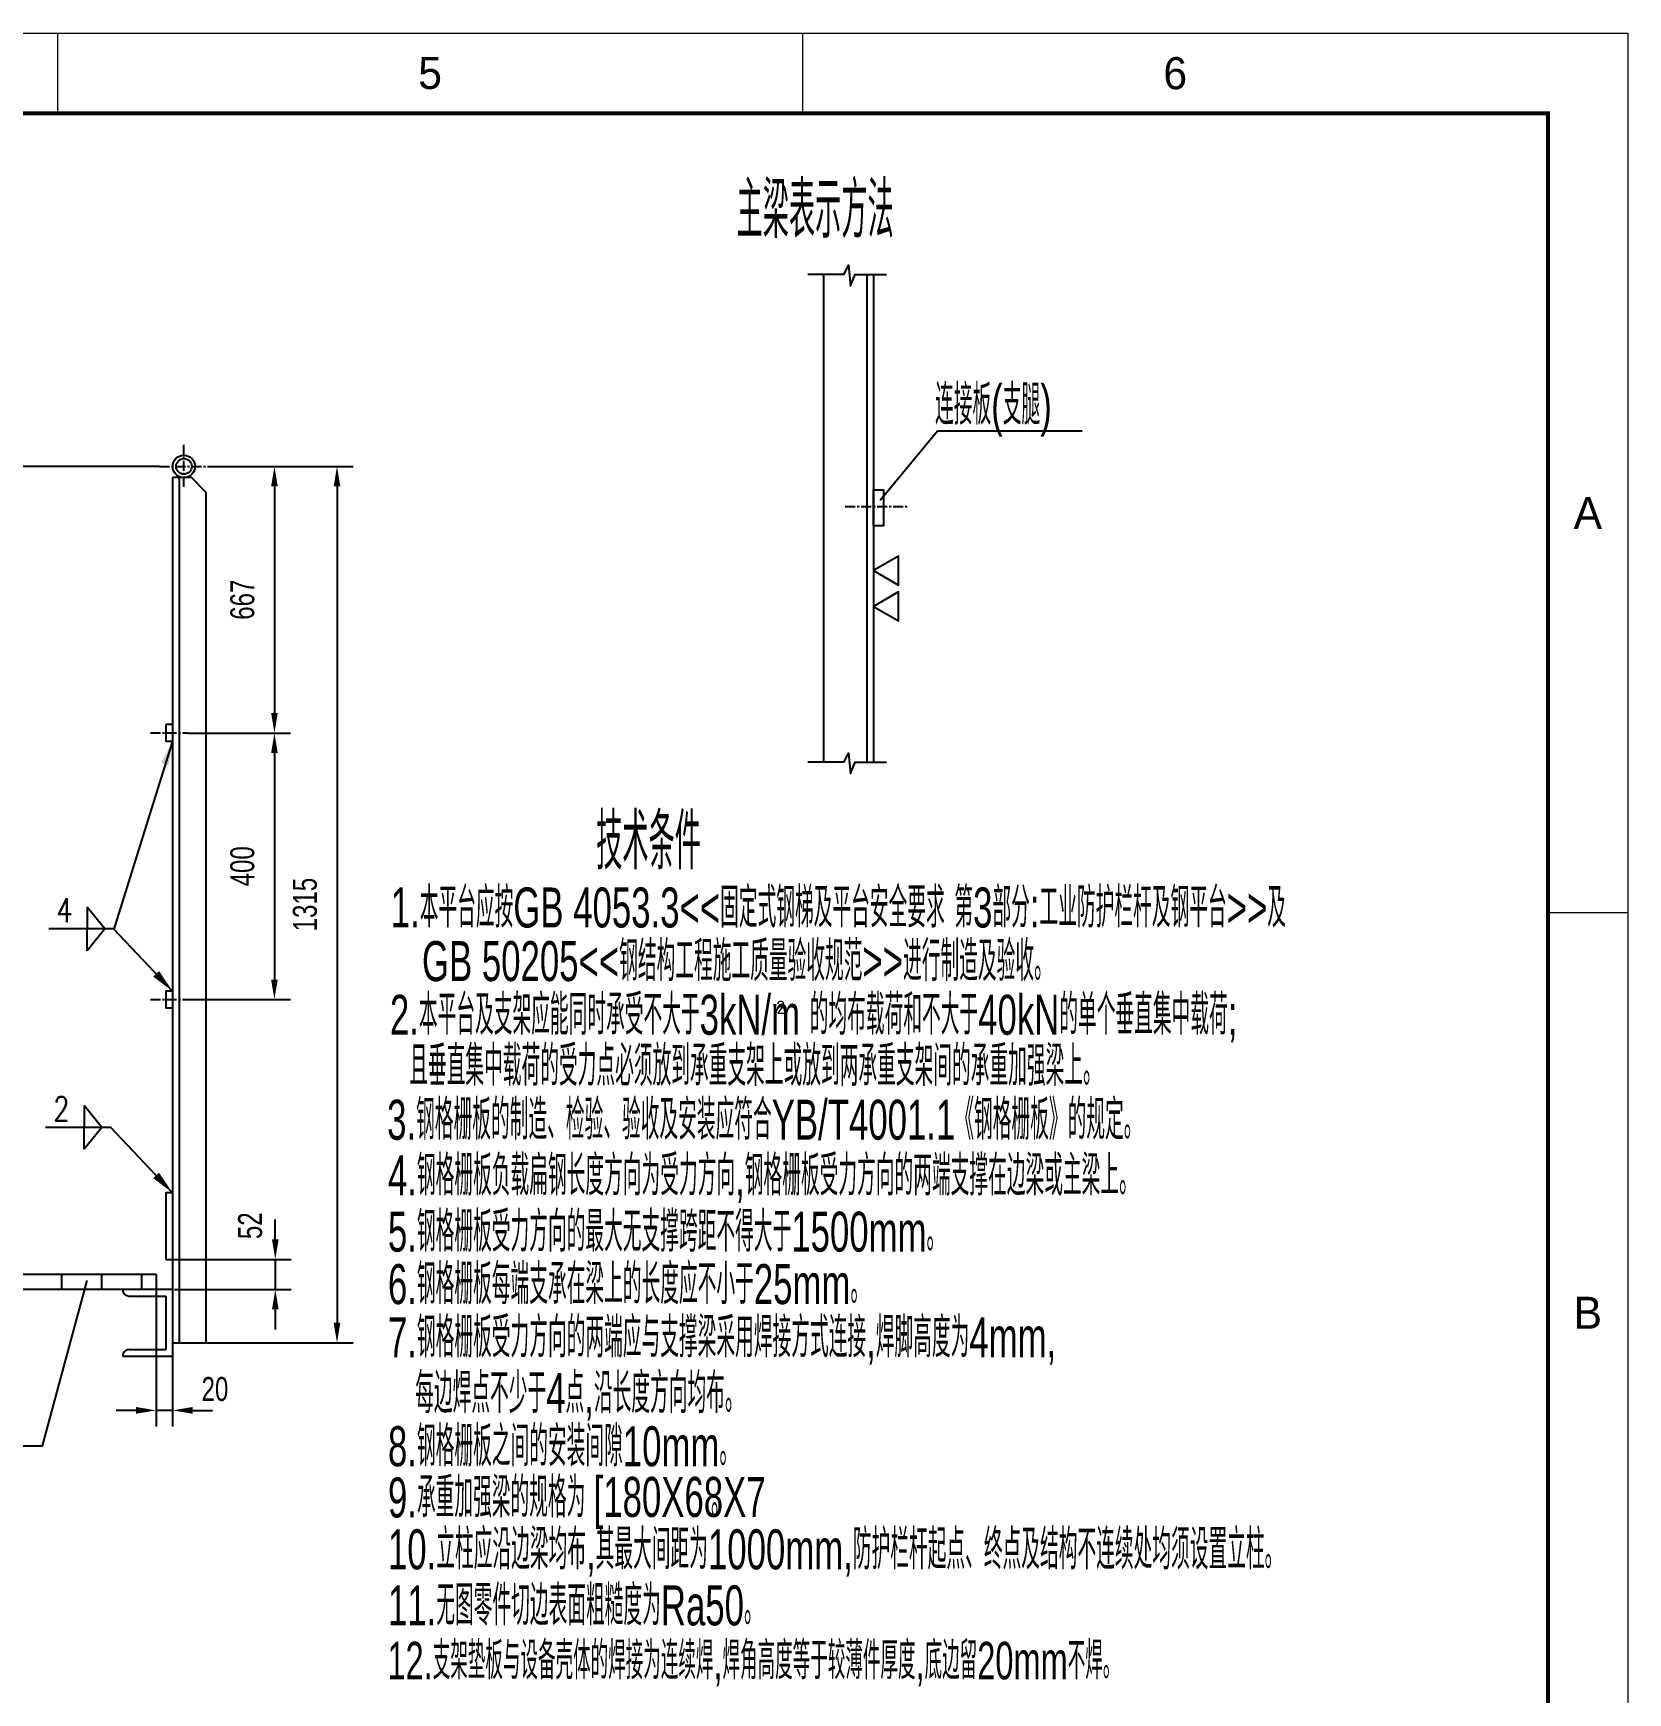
# Model space of a CAD drawing. Extents: x 148 to 221443, y -36682 to 6758.
# Drawn here: x 84999 to 88987, y -18918 to -14767 of the extents above; entities that cross this region are included whole.
import ezdxf
from ezdxf.enums import TextEntityAlignment as Align

# ---------------------------------------------------------------- set-up
doc = ezdxf.new("R2010")
doc.units = 0
doc.header["$LTSCALE"] = 10
doc.header["$MEASUREMENT"] = 0
doc.linetypes.add('CENTERX2', pattern=[4, 2.5, -0.5, 0.5, -0.5])
for name, color, linetype in [('2', 4, 'Continuous'), ('3', 255, 'Continuous'), ('9', 6, 'Continuous'), ('CENTER', 1, 'CENTERX2')]:
    doc.layers.add(name, color=color, linetype=linetype)
doc.layers.add('2（细实线）', color=3, linetype='Continuous', lineweight=20)
doc.layers.add('图框层', color=7, linetype='Continuous', lineweight=15)
doc.styles.add('HZ', font='ROMS.SHX', dxfattribs={"width": 0.75, "bigfont": 'GBCBIG.SHX'})
doc.styles.get("Standard").update_dxf_attribs({"font": 'wison_e.shx', "width": 0.75, "bigfont": 'wison_c.shx'})
doc.styles.add('XW', font='ROMANS.shx', dxfattribs={"width": 0.85})
doc.dimstyles.new('DIM1', dxfattribs={"dimscale": 20, "dimtxt": 3, "dimasz": 2.5, "dimexe": 2, "dimexo": 0, "dimgap": 1, "dimtad": 0, "dimdec": 0, "dimzin": 0, "dimdsep": 46, "dimtxsty": 'Standard', "dimcen": 2, "dimclrd": 3, "dimclre": 3, "dimclrt": 3, "dimadec": 0, "dimazin": 0, "dimtfac": 0.666667, "dimtdec": 0, "dimtofl": 0, "dimtmove": 2, "dimatfit": 1, "dimfxl": 2, "dimtvp": 1.333333, "dimtolj": 1, "dimtzin": 0, "dimarcsym": 0})

# ---------------------------------------------------------------- blocks, each defined once
blk = doc.blocks.new('*D1202')
at = {"layer": '2', "color": 3, "linetype": 'Continuous', "lineweight": -2}
for p, q in [((85442.5, -15850.5), (85798.8, -15850.5)), ((85758.8, -15900.5), (85758.8, -17992.2)), ((85431, -18042.2), (85798.8, -18042.2))]:
    blk.add_line(p, q, dxfattribs=at)
at = {"layer": '2', "color": 3}
for points in [[(85767.1, -15900.5), (85750.4, -15900.5), (85758.8, -15850.5)], [(85750.4, -17992.2), (85767.1, -17992.2), (85758.8, -18042.2)]]:
    blk.add_solid(points, dxfattribs=at)
at = {"layer": 'Defpoints', "color": 0}
for p in [(85442.5, -15850.5), (85431, -18042.2), (85758.8, -18042.2)]:
    blk.add_point(p, dxfattribs=at)
at = {"layer": '2', "color": 3, "insert": (85678.8, -16946.3), "char_height": 60, "attachment_point": 5, "rotation": 90}
blk.add_mtext('\\A1;1315', dxfattribs=at)
blk = doc.blocks.new('*D1203')
at = {"layer": '2', "color": 3, "linetype": 'Continuous', "lineweight": -2}
for p, q in [((85442.5, -15850.5), (85642.3, -15850.5)), ((85602.3, -15900.5), (85602.3, -16467.2)), ((85385.6, -16517.2), (85642.3, -16517.2))]:
    blk.add_line(p, q, dxfattribs=at)
at = {"layer": '2', "color": 3}
for points in [[(85610.6, -15900.5), (85594, -15900.5), (85602.3, -15850.5)], [(85594, -16467.2), (85610.6, -16467.2), (85602.3, -16517.2)]]:
    blk.add_solid(points, dxfattribs=at)
at = {"layer": 'Defpoints', "color": 0}
for p in [(85442.5, -15850.5), (85385.6, -16517.2), (85602.3, -16517.2)]:
    blk.add_point(p, dxfattribs=at)
at = {"layer": '2', "color": 3, "insert": (85522.3, -16183.8), "char_height": 60, "attachment_point": 5, "rotation": 90}
blk.add_mtext('\\A1;667', dxfattribs=at)
blk = doc.blocks.new('*D1204')
at = {"layer": '2', "color": 3, "linetype": 'Continuous', "lineweight": -2}
for p, q in [((85385.6, -16517.2), (85642.3, -16517.2)), ((85602.3, -16567.2), (85602.3, -17133.8)), ((85385.6, -17183.8), (85642.3, -17183.8))]:
    blk.add_line(p, q, dxfattribs=at)
at = {"layer": '2', "color": 3}
for points in [[(85610.6, -16567.2), (85594, -16567.2), (85602.3, -16517.2)], [(85594, -17133.8), (85610.6, -17133.8), (85602.3, -17183.8)]]:
    blk.add_solid(points, dxfattribs=at)
at = {"layer": 'Defpoints', "color": 0}
for p in [(85385.6, -16517.2), (85385.6, -17183.8), (85602.3, -17183.8)]:
    blk.add_point(p, dxfattribs=at)
at = {"layer": '2', "color": 3, "insert": (85522.3, -16850.5), "char_height": 60, "attachment_point": 5, "rotation": 90}
blk.add_mtext('\\A1;400', dxfattribs=at)
blk = doc.blocks.new('*D1205')
at = {"layer": '2', "color": 3, "lineweight": -2}
for p, q in [((85314.7, -15850.5), (84921.4, -15850.5)), ((84961.4, -15900.5), (84961.4, -17820.5)), ((84961.4, -17870.5), (84921.4, -17870.5))]:
    blk.add_line(p, q, dxfattribs=at)
at = {"layer": '2', "color": 3}
for points in [[(84969.7, -15900.5), (84953.1, -15900.5), (84961.4, -15850.5)], [(84953.1, -17820.5), (84969.7, -17820.5), (84961.4, -17870.5)]]:
    blk.add_solid(points, dxfattribs=at)
at = {"layer": 'Defpoints', "color": 0}
for p in [(85314.7, -15850.5), (84961.4, -17870.5), (84961.4, -17870.5)]:
    blk.add_point(p, dxfattribs=at)
at = {"layer": '2', "color": 3, "insert": (84881.4, -16860.5), "char_height": 60, "attachment_point": 5, "rotation": 90}
blk.add_mtext('\\A1;1200', dxfattribs=at)
blk = doc.blocks.new('*D1206')
at = {"layer": '2', "color": 3, "lineweight": -2}
for p, q in [((85604.5, -17783.8), (85604.5, -17733.8)), ((85347.7, -17833.8), (85644.5, -17833.8)), ((85352.1, -17908.8), (85644.5, -17908.8)), ((85604.5, -17958.8), (85604.5, -18008.8))]:
    blk.add_line(p, q, dxfattribs=at)
at = {"layer": '2', "color": 3}
for points in [[(85596.2, -17783.8), (85612.8, -17783.8), (85604.5, -17833.8)], [(85612.8, -17958.8), (85596.2, -17958.8), (85604.5, -17908.8)]]:
    blk.add_solid(points, dxfattribs=at)
at = {"layer": 'Defpoints', "color": 0}
for p in [(85347.7, -17833.8), (85352.1, -17908.8), (85604.5, -17908.8)]:
    blk.add_point(p, dxfattribs=at)
at = {"layer": '2', "color": 3, "insert": (85541.9, -17749.4), "char_height": 60, "attachment_point": 5, "rotation": 90}
blk.add_mtext('\\A1;52', dxfattribs=at)
blk = doc.blocks.new('*D1208')
at = {"layer": '2', "color": 3, "linetype": 'Continuous', "lineweight": -2}
for p, q in [((85306.3, -17908.8), (85306.3, -18251.2)), ((85347.7, -18075.5), (85347.7, -18251.2)), ((85256.3, -18211.2), (85206.3, -18211.2)), ((85397.7, -18211.2), (85447.7, -18211.2))]:
    blk.add_line(p, q, dxfattribs=at)
at = {"layer": '2', "color": 3}
for points in [[(85256.3, -18219.5), (85256.3, -18202.8), (85306.3, -18211.2)], [(85397.7, -18202.8), (85397.7, -18219.5), (85347.7, -18211.2)]]:
    blk.add_solid(points, dxfattribs=at)
at = {"layer": 'Defpoints', "color": 0}
for p in [(85306.3, -17908.8), (85347.7, -18075.5), (85347.7, -18211.2)]:
    blk.add_point(p, dxfattribs=at)
at = {"layer": '2', "color": 3, "insert": (85453.6, -18158.1), "char_height": 60, "attachment_point": 5}
blk.add_mtext('\\A1;20', dxfattribs=at)
blk = doc.blocks.new('a2')
for p, q in [((15708.75, 10126.74), (15708.75, 10116.74)), ((15801.92, 10126.74), (15801.92, 10116.74)), ((15905.09, 10016.74), (15895.09, 10016.74))]:
    blk.add_line(p, q)
at = {"layer": '图框层', "ltscale": 10}
blk.add_lwpolyline([(15311.09, 10126.74), (15905.09, 10126.74), (15905.09, 9706.74), (15311.09, 9706.74)], close=True, dxfattribs=at)
at = {"layer": '图框层', "ltscale": 10, "const_width": 0.5}
blk.add_lwpolyline([(15336.09, 10116.74), (15895.09, 10116.74), (15895.09, 9716.74), (15336.09, 9716.74)], close=True, dxfattribs=at)
at = {"style": 'HZ'}
for s, p in [('5', (15755.34, 10121.74)), ('6', (15848.5, 10121.74)), ('A', (15900.09, 10066.74)), ('B', (15900.09, 9966.74))]:
    blk.add_text(s, height=4, dxfattribs=at).set_placement(p, align=Align.MIDDLE)

msp = doc.modelspace()

# ---------------------------------------------------------------- linework, layer by layer
for p, q in [((86975.3164, -15369.6536), (86975.3164, -16589.484)), ((87100.3164, -15370.5432), (87100.3164, -16590.3737)), ((85347.6893, -15878.4053), (85347.6893, -18075.4886)), ((85394.5463, -15878.4053), (85347.6893, -15878.4053)), ((85394.5463, -15878.4053), (85431.0226, -15914.8816)), ((85431.0226, -15914.8816), (85431.0226, -18042.1553)), ((84877.5315, -17870.4886), (85306.3372, -17870.4886)), ((85069.6976, -17870.4886), (85069.6976, -17908.822)), ((85169.6976, -17870.4886), (85169.6976, -17908.822)), ((85269.6976, -17870.4886), (85269.6976, -17908.822)), ((85306.3372, -17870.4886), (85306.3372, -17908.822)), ((85347.6893, -17908.822), (84878.8503, -17908.822)), ((85239.3559, -17925.4886), (85331.0226, -17925.4886)), ((85331.0226, -17925.4886), (85331.0226, -18058.822)), ((85347.6893, -18042.1553), (85431.0226, -18042.1553)), ((85222.6893, -18075.4886), (85347.6893, -18075.4886)), ((85239.3559, -18058.822), (85331.0226, -18058.822))]:
    msp.add_line(p, q)
msp.add_lwpolyline([(87100.3164, -15909.4513), (87125.3164, -15909.4513), (87125.3164, -15999.2269), (87100.3164, -15999.2269)], close=True)
for points in [[(85347.6893, -16496.322), (85331.0226, -16496.322), (85331.0226, -16537.9886), (85347.6893, -16537.9886)], [(85347.6893, -17162.9886), (85331.0226, -17162.9886), (85331.0226, -17204.6553), (85347.6893, -17204.6553)], [(85347.6893, -17667.1553), (85331.0226, -17667.1553), (85331.0226, -17833.822), (85347.6893, -17833.822)]]:
    msp.add_lwpolyline(points)
for radius in [27.9167, 19.5833]:
    msp.add_circle((85375.8764, -15850.4886), radius)
for centre, start, end in [((85239.3559, -17908.822), 180, 270), ((85239.3559, -18075.4886), 90, 180)]:
    msp.add_arc(centre, 16.6667, start, end)
at = {"layer": '2', "color": 3, "linetype": 'Continuous'}
for p, q in [((87260.2776, -15762.2764), (87116.6895, -15936.0609)), ((87621.746, -15762.2764), (87260.2776, -15762.2764)), ((85347.4818, -16537.9033), (85200.6866, -17007.5927)), ((85200.7911, -17007.2585), (85037.9158, -17007.2585)), ((85347.6893, -17162.9886), (85200.6866, -17007.5927))]:
    msp.add_line(p, q, dxfattribs=at)
at = {"layer": '2', "color": 7, "linetype": 'Continuous'}
for p, q in [((85178.1199, -17007.2585), (85134.3852, -16952.644)), ((85134.3852, -16952.644), (85134.3852, -17007.2585)), ((85178.1199, -17007.2585), (85134.3852, -17061.8729)), ((85134.3852, -17061.8729), (85134.3852, -17007.2585))]:
    msp.add_line(p, q, dxfattribs=at)
at = {"layer": '2', "color": 7}
for p, q in [((85170.3321, -17503.6373), (85126.5974, -17449.0229)), ((85126.5974, -17449.0229), (85126.5974, -17503.6373)), ((85170.3321, -17503.6373), (85126.5974, -17558.2518)), ((85126.5974, -17558.2518), (85126.5974, -17503.6373))]:
    msp.add_line(p, q, dxfattribs=at)
at = {"layer": '2'}
for p, q in [((85193.0033, -17503.6373), (85030.128, -17503.6373)), ((85347.6893, -17667.1553), (85193.0033, -17503.6373)), ((85604.5107, -17833.822), (85604.5107, -17908.822)), ((85347.6893, -18211.1768), (85306.3372, -18211.1768))]:
    msp.add_line(p, q, dxfattribs=at)
for points in [[(87100.3164, -16111.1056), (87162.9344, -16147.2582), (87162.9344, -16074.9531)], [(87100.3164, -16200.5112), (87162.9344, -16236.6637), (87162.9344, -16164.3587)]]:
    msp.add_lwpolyline(points, close=True, dxfattribs=at)
at = {"layer": '2', "color": 3, "linetype": 'Continuous'}
msp.add_lwpolyline([(84745.0022, -18300.2521), (85022.2258, -18300.2521), (85134.1188, -17886.0064)], dxfattribs=at)
for points in [[(85318.7916, -16591.8894), (85337.7299, -16598.319), (85347.5499, -16538.2893)], [(85313.7209, -17112.5293), (85299.1918, -17126.2736), (85347.6893, -17162.9886)]]:
    msp.add_solid(points, dxfattribs=at)
at = {"layer": '2'}
msp.add_solid([(85313.7209, -17616.696), (85299.1918, -17630.4403), (85347.6893, -17667.1553)], dxfattribs=at)
at = {"layer": '3', "ltscale": 6}
for p, q in [((87083.6497, -15370.5432), (87083.6497, -16590.3737)), ((85364.3559, -15878.4053), (85364.3559, -18042.1553))]:
    msp.add_line(p, q, dxfattribs=at)
at = {"layer": '9'}
for points in [[(86935.7852, -15369.6536), (87026.5897, -15369.6536), (87038.1629, -15347.4126), (87042.614, -15399.0117), (87054.1872, -15370.5432), (87132.5283, -15370.5432)], [(86935.7852, -16589.484), (87026.5897, -16589.484), (87038.1629, -16567.2431), (87042.614, -16618.8421), (87054.1872, -16590.3737), (87132.5283, -16590.3737)]]:
    msp.add_lwpolyline(points, dxfattribs=at)
at = {"layer": 'CENTER'}
for p, q in [((85375.8764, -15901.5697), (85375.8764, -15794.5051)), ((85314.6601, -15850.4886), (85442.5431, -15850.4886)), ((87029.8499, -15950.5243), (87187.9558, -15950.5243)), ((85292.6237, -16517.1553), (85385.5513, -16517.1553)), ((85292.6237, -17183.822), (85385.5513, -17183.822))]:
    msp.add_line(p, q, dxfattribs=at)

# ---------------------------------------------------------------- block references
at = {"layer": '2（细实线）', "xscale": 20, "yscale": 20, "zscale": 20}
msp.add_blockref('a2', (-229115.2049, -217301.8951), dxfattribs=at)

# ---------------------------------------------------------------- texts
at = {"layer": '2', "color": 3, "linetype": 'Continuous'}
for s, height, style, width, p in [(' 主梁表示方法', 140, 'HZ', 0.65, (86724.034, -15279.0726)), ('连接板(支腿)', 100, 'HZ', 0.65, (87254.2749, -15746.1995)), ('技术条件', 139.99999, 'HZ', 0.65, (86406.8497, -16858.467)), ('1.本平台应按GB 4053.3<<固定式钢梯及平台安全要求 第3部分:工业防护栏杆及钢平台>>及', 100, 'HZ', 0.65, (85893.2323, -17003.5308)), ('GB 50205<<钢结构工程施工质量验收规范>>进行制造及验收。', 100, 'HZ', 0.65, (85971.328, -17137.5735)), ('2.本平台及支架应能同时承受不大于3kN/m 的均布载荷和不大于40kN的单个垂直集中载荷;', 100, 'HZ', 0.65, (85891.1168, -17271.7854)), ('2', 30, 'XW', 0.8, (86858.2279, -17217.4215)), ('  且垂直集中载荷的受力点必须放到承重支架上或放到两承重支架间的承重加强梁上。', 100, 'HZ', 0.65, (85891.1168, -17399.5793)), ('3.钢格栅板的制造、检验、验收及安装应符合YB/T4001.1《钢格栅板》的规定。', 100, 'HZ', 0.65, (85884.1418, -17534.2877)), ('4.钢格栅板负载扁钢长度方向为受力方向,钢格栅板受力方向的两端支撑在边梁或主梁上。', 100, 'HZ', 0.65, (85886.2053, -17673.6905)), ('5.钢格栅板受力方向的最大无支撑跨距不得大于1500mm。', 100, 'HZ', 0.65, (85886.2053, -17814.2213)), ('6.钢格栅板每端支承在梁上的长度应不小于25mm。', 100, 'HZ', 0.65, (85886.2053, -17945.4129)), ('7.钢格栅板受力方向的两端应与支撑梁采用焊接方式连接,焊脚高度为4mm,', 100, 'HZ', 0.65, (85886.2053, -18078.5413)), ('每边焊点不少于4点,沿长度方向均布。', 100, 'HZ', 0.65, (85954.3439, -18217.9807)), ('8.钢格栅板之间的安装间隙10mm。', 100, 'HZ', 0.65, (85886.2053, -18350.8328)), ('9.承重加强梁的规格为             。', 100, 'HZ', 0.65, (85886.2053, -18479.0082)), ('[180X68X7', 100, 'HZ', 0.65, (86400.4878, -18477.6362)), ('10.立柱应沿边梁均布,其最大间距为1000mm,防护栏杆起点、终点及结构不连续处均须设置立柱。', 100, 'HZ', 0.65, (85886.2053, -18608.6743)), ('11.无图零件切边表面粗糙度为Ra50。', 100, 'HZ', 0.65, (85886.2053, -18748.8537)), ('12.支架垫板与设备壳体的焊接为连续焊,焊角高度等于较薄件厚度,底边留20mm不焊。', 93.75, 'HZ', 0.65, (85884.8512, -18883.7721))]:
    msp.add_text(s, height=height, dxfattribs=dict(at, style=style, width=width)).set_placement(p)
at = {"layer": '2', "color": 3, "linetype": 'Continuous', "style": 'XW', "width": 0.8}
msp.add_text('4', height=60, dxfattribs=at).set_placement((85097.9125, -16960.5968), align=Align.MIDDLE_RIGHT)
at = {"layer": '2', "style": 'XW', "width": 0.8}
msp.add_text('2', height=60, dxfattribs=at).set_placement((85090.1247, -17456.9756), align=Align.MIDDLE_RIGHT)

# ---------------------------------------------------------------- dimensions: what is measured, and where the dimension line sits
at = {"layer": '2'}
dim = msp.add_linear_dim(base=(84961.4038, -17870.4886), p1=(85314.6601, -15850.4886), p2=(84961.4038, -17870.4886), angle=90, text='1200', dimstyle='DIM1', dxfattribs=at)
dim.commit()
dim.dimension.update_dxf_attribs({"geometry": '*D1205', "text_midpoint": (84881.4038, -16860.4886)})
at = {"layer": '2', "color": 3, "linetype": 'Continuous'}
dim = msp.add_linear_dim(base=(85602.3112, -16517.1553), p1=(85442.5431, -15850.4886), p2=(85385.5513, -16517.1553), angle=90, dimstyle='DIM1', dxfattribs=at)
dim.commit()
dim.dimension.update_dxf_attribs({"geometry": '*D1203', "text_midpoint": (85522.3112, -16183.822)})
for base, p1, p2, text, picture, middle in [((85758.7538, -18042.1553), (85442.5431, -15850.4886), (85431.0226, -18042.1553), '1315', '*D1202', (85678.7538, -16946.322)), ((85602.3112, -17183.822), (85385.5513, -16517.1553), (85385.5513, -17183.822), '400', '*D1204', (85522.3112, -16850.4886))]:
    dim = msp.add_linear_dim(base=base, p1=p1, p2=p2, angle=90, text=text, dimstyle='DIM1', dxfattribs=at)
    dim.commit()
    dim.dimension.update_dxf_attribs({"geometry": picture, "text_midpoint": middle})
at = {"layer": '2'}
dim = msp.add_linear_dim(base=(85604.5107, -17908.822), p1=(85347.6893, -17833.822), p2=(85352.0926, -17908.822), angle=90, text='52', dimstyle='DIM1', dxfattribs=at)
dim.commit()
dim.dimension.update_dxf_attribs({"geometry": '*D1206', "text_midpoint": (85541.9178, -17749.4328), "dimtype": 160})
at = {"layer": '2', "color": 1, "linetype": 'Continuous'}
dim = msp.add_linear_dim(base=(85347.6893, -18211.1768), p1=(85306.3372, -17908.822), p2=(85347.6893, -18075.4886), text='20', dimstyle='DIM1', dxfattribs=at)
dim.commit()
dim.dimension.update_dxf_attribs({"geometry": '*D1208', "text_midpoint": (85453.6088, -18158.0867), "dimtype": 160})

doc.saveas('drawing.dxf')
